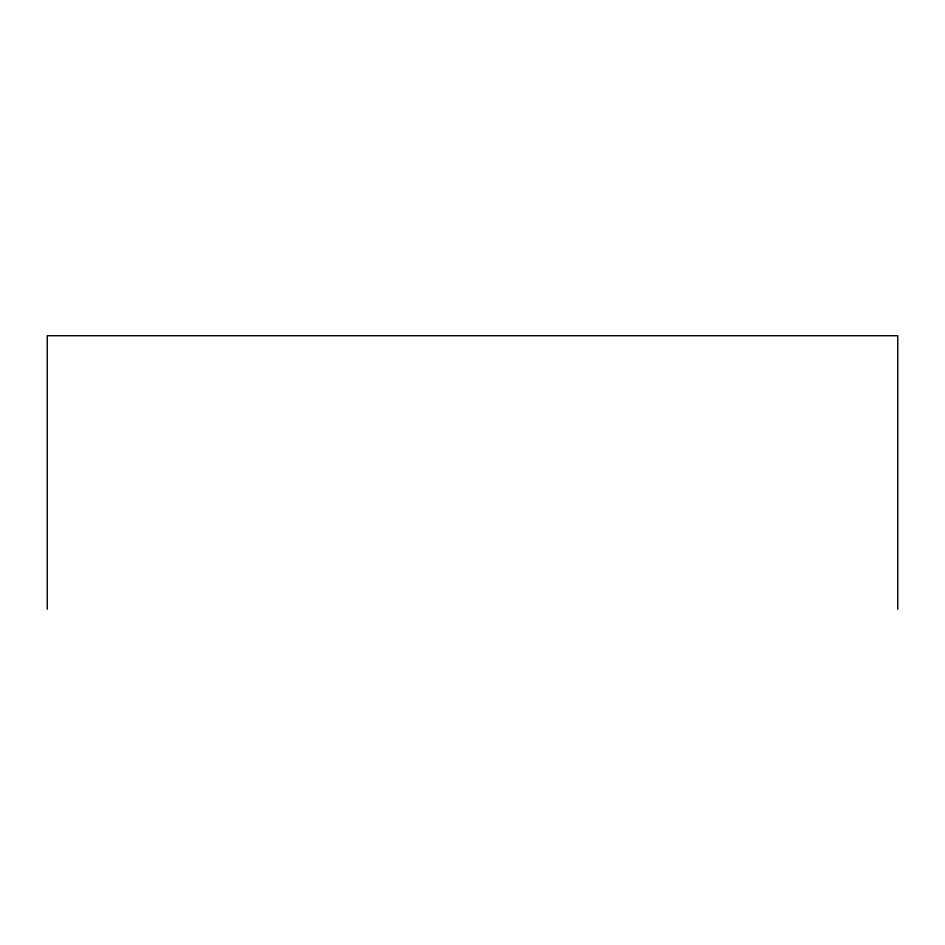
<?xml version="1.0" encoding="UTF-8"?>
<svg xmlns="http://www.w3.org/2000/svg" width="945" height="945" viewBox="0 0 945 945"><rect width="100%" height="100%" fill="white"/><g stroke="black" fill="none" stroke-linecap="round" stroke-linejoin="round"><path stroke-width="1.42" d="M897.75 609.277L897.75 335.723L47.25 335.723L47.25 609.277"/></g></svg>
